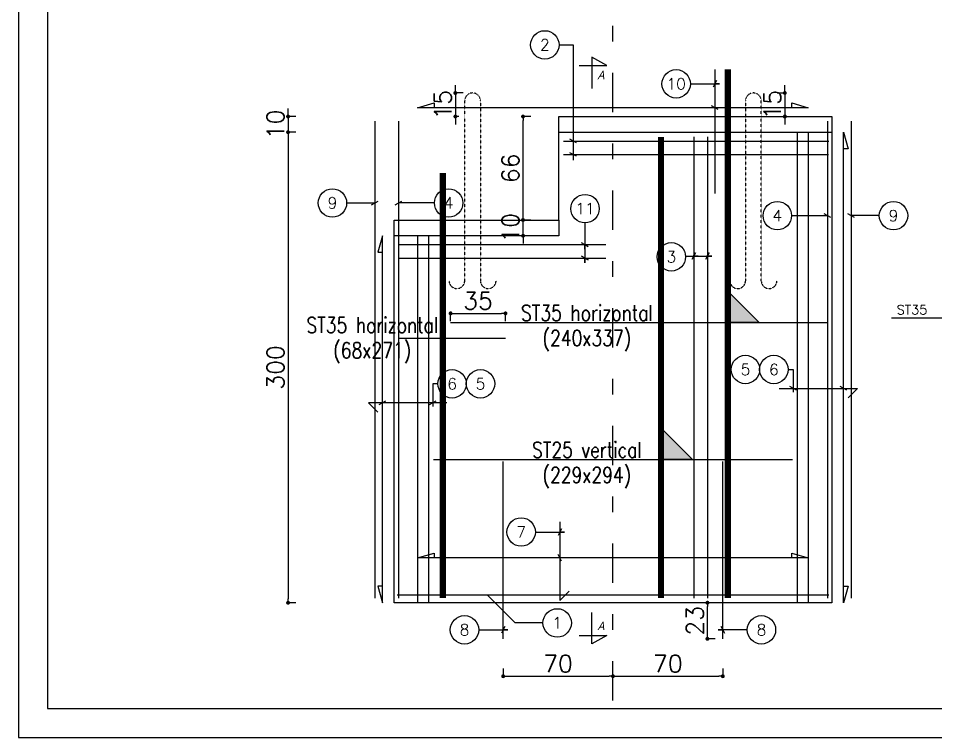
# Model space of a CAD drawing. Header units: millimetres. Extents: x -21776 to 63757, y -7870 to 8483.
# Drawn here: x 38540 to 39125, y -5309 to -4850 of the extents above; entities that cross this region are included whole.
import ezdxf
from ezdxf.enums import TextEntityAlignment as Align

# ---------------------------------------------------------------- set-up
doc = ezdxf.new("R2010")
doc.units = ezdxf.units.MM
doc.header["$PDMODE"] = 34
for name, pattern in [('CACHE', [9.525, 6.35, -3.175]), ('GrFeatureAxis', [0.85, 0.25, -0.2, 0.1, -0.2, 0.1]), ('HIDDEN2', [0.1875, 0.125, -0.0625])]:
    doc.linetypes.add(name, pattern=pattern)
for name, color, linetype in [('1', 7, 'Continuous'), ('COTATION', 1, 'Continuous'), ('GO-CARTOUCHE', 7, 'Continuous'), ('GO-COTATION', 1, 'Continuous'), ('GO-TEXTE', 9, 'Continuous'), ('GO-TEXTE-ACIER', 3, 'Continuous'), ('Grid', 7, 'Continuous'), ('K_FOT_M_Building_V.46', 7, 'Continuous'), ('préfa v', 2, 'Continuous'), ('STR_TS', 22, 'Continuous'), ('STR_TS_TXT', 7, 'Continuous'), ('STR_TXT', 102, 'Continuous'), ('STR_VOI-POT', 6, 'Continuous')]:
    doc.layers.add(name, color=color, linetype=linetype)
doc.styles.add('FIN', font='romans.shx')
doc.styles.add('Lucida', font='')
doc.styles.get("Standard").update_dxf_attribs({"font": 'romans.shx'})
doc.styles.add('TEXTE', font='romans.shx')
doc.styles.add('TEXTE TS', font='romans.shx', dxfattribs={"width": 0.7, "oblique": 15})
doc.styles.get('Lucida').set_extended_font_data('Lucida Sans', italic=True)
doc.dimstyles.new('COUPE-20', dxfattribs={"dimscale": 0.5, "dimtxt": 22, "dimasz": 5, "dimexe": 0.05, "dimexo": 0, "dimgap": 5, "dimtad": 1, "dimdsep": 46, "dimtxsty": 'Standard', "dimblk1": 'DOT', "dimblk2": 'DOT', "dimsah": 1, "dimcen": 0, "dimdle": 150, "dimclrd": 1, "dimclre": 1, "dimclrt": 7, "dimadec": 0, "dimazin": 0, "dimtfac": 1, "dimtix": 1, "dimtmove": 2, "dimatfit": 3, "dimldrblk": 'DOT', "dimfxl": 0, "dimtvp": 1, "dimtolj": 1, "dimtzin": 0, "dimarcsym": 0})

# ---------------------------------------------------------------- blocks, each defined once
blk = doc.blocks.new('_DOT')
at = {"color": 0, "linetype": 'ByBlock'}
blk.add_line((-0.5, 0), (-1, 0), dxfattribs=at)
at = {"color": 0, "linetype": 'ByBlock', "const_width": 0.5}
blk.add_lwpolyline([(-0.25, 0, 1), (0.25, 0, 1)], format="xyb", close=True, dxfattribs=at)
blk = doc.blocks.new('*D1960')
at = {"layer": 'DEFPOINTS', "color": 0}
for p in [(38884.65, -4913.03), (38712.13, -4923.03), (38884.65, -4923.03)]:
    blk.add_point(p, dxfattribs=at)
at = {"layer": 'STR_VOI-POT', "color": 1, "lineweight": -2}
for p, q in [((38712.13, -4910.53), (38712.13, -4908.03)), ((38717.13, -4913.03), (38712.11, -4913.03)), ((38712.13, -4913.03), (38712.13, -4923.03)), ((38717.13, -4923.03), (38712.11, -4923.03)), ((38712.13, -4925.53), (38712.13, -4928.03))]:
    blk.add_line(p, q, dxfattribs=at)
at = {"layer": 'STR_VOI-POT', "color": 1, "lineweight": -2, "xscale": 2.5, "yscale": 2.5, "zscale": 2.5}
for p, rotation in [((38712.13, -4913.03), 270), ((38712.13, -4923.03), 90)]:
    blk.add_blockref('_DOT', p, dxfattribs=dict(at, rotation=rotation))
at = {"layer": 'STR_VOI-POT', "color": 7, "insert": (38704.13, -4918.03), "char_height": 11, "attachment_point": 5, "rotation": 90}
blk.add_mtext('\\A1;10', dxfattribs=at)
blk = doc.blocks.new('*D1961')
at = {"layer": 'DEFPOINTS', "color": 0}
for p in [(38884.65, -4923.03), (38712.13, -5223.03), (38779.73, -5223.03)]:
    blk.add_point(p, dxfattribs=at)
at = {"layer": 'STR_VOI-POT', "color": 1, "lineweight": -2}
for p, q in [((38717.13, -4923.03), (38712.11, -4923.03)), ((38712.13, -4925.53), (38712.13, -5220.53)), ((38717.13, -5223.03), (38712.11, -5223.03))]:
    blk.add_line(p, q, dxfattribs=at)
at = {"layer": 'STR_VOI-POT', "color": 1, "lineweight": -2, "xscale": 2.5, "yscale": 2.5, "zscale": 2.5}
for p, rotation in [((38712.13, -4923.03), 90), ((38712.13, -5223.03), 270)]:
    blk.add_blockref('_DOT', p, dxfattribs=dict(at, rotation=rotation))
at = {"layer": 'STR_VOI-POT', "color": 7, "insert": (38704.13, -5073.03), "char_height": 11, "attachment_point": 5, "rotation": 90}
blk.add_mtext('\\A1;300', dxfattribs=at)
blk = doc.blocks.new('mrega')
at = {"layer": 'STR_TS_TXT', "style": 'TEXTE TS', "width": 0.8}
for tag, p in [('ST10', (14.48, 0)), ('DIM', (14.48, -16)), ('NOTE', (14.48, -32))]:
    blk.add_attdef(tag, text='', height=10, dxfattribs=at).set_placement(p, align=Align.CENTER)
blk = doc.blocks.new('A$C6F247267')
blk.add_hatch(color=256).paths.add_polyline_path([(0, -0.2), (-0.2, 0), (0, 0)])
blk.add_lwpolyline([(-0.2, 0), (0, 0), (0, -0.2), (-0.2, 0)])
blk = doc.blocks.new('*D1964')
at = {"layer": 'DEFPOINTS', "color": 0}
for p in [(38850.73, -5038.53), (38815.73, -5044.29), (38850.73, -5054.29)]:
    blk.add_point(p, dxfattribs=at)
at = {"layer": 'STR_VOI-POT', "color": 1, "lineweight": -2}
for p, q in [((38815.73, -5043.53), (38815.73, -5038.51)), ((38818.23, -5038.53), (38848.23, -5038.53)), ((38850.73, -5043.53), (38850.73, -5038.51))]:
    blk.add_line(p, q, dxfattribs=at)
at = {"layer": 'STR_VOI-POT', "color": 1, "lineweight": -2, "xscale": 2.5, "yscale": 2.5, "zscale": 2.5, "rotation": 180}
blk.add_blockref('_DOT', (38815.73, -5038.53), dxfattribs=at)
at = {"layer": 'STR_VOI-POT', "color": 1, "lineweight": -2, "xscale": 2.5, "yscale": 2.5, "zscale": 2.5}
blk.add_blockref('_DOT', (38850.73, -5038.53), dxfattribs=at)
at = {"layer": 'STR_VOI-POT', "color": 7, "insert": (38833.23, -5030.53), "char_height": 11, "attachment_point": 5}
blk.add_mtext('\\A1;35', dxfattribs=at)
blk = doc.blocks.new('*D1966')
at = {"layer": 'DEFPOINTS', "color": 0}
for p in [(38849.23, -5246.03), (38919.23, -5269.87), (38919.23, -5285.27)]:
    blk.add_point(p, dxfattribs=at)
at = {"layer": 'GO-COTATION', "color": 1, "lineweight": -2}
for p, q in [((38849.23, -5264.87), (38849.23, -5269.9)), ((38851.73, -5269.87), (38916.73, -5269.87)), ((38919.23, -5274.87), (38919.23, -5269.85))]:
    blk.add_line(p, q, dxfattribs=at)
at = {"layer": 'GO-COTATION', "color": 1, "lineweight": -2, "xscale": 2.5, "yscale": 2.5, "zscale": 2.5, "rotation": 180}
blk.add_blockref('_DOT', (38849.23, -5269.87), dxfattribs=at)
at = {"layer": 'GO-COTATION', "color": 1, "lineweight": -2, "xscale": 2.5, "yscale": 2.5, "zscale": 2.5}
blk.add_blockref('_DOT', (38919.23, -5269.87), dxfattribs=at)
at = {"layer": 'GO-COTATION', "color": 7, "insert": (38884.23, -5261.87), "char_height": 11, "attachment_point": 5}
blk.add_mtext('\\A1;70', dxfattribs=at)
blk = doc.blocks.new('*D1967')
at = {"layer": 'DEFPOINTS', "color": 0}
for p in [(38989.23, -5246.03), (38989.23, -5269.87), (38919.23, -5285.27)]:
    blk.add_point(p, dxfattribs=at)
at = {"layer": 'GO-COTATION', "color": 1, "lineweight": -2}
for p, q in [((38989.23, -5264.87), (38989.23, -5269.9)), ((38919.23, -5274.87), (38919.23, -5269.85)), ((38921.73, -5269.87), (38986.73, -5269.87))]:
    blk.add_line(p, q, dxfattribs=at)
at = {"layer": 'GO-COTATION', "color": 1, "lineweight": -2, "xscale": 2.5, "yscale": 2.5, "zscale": 2.5, "rotation": 180}
blk.add_blockref('_DOT', (38919.23, -5269.87), dxfattribs=at)
at = {"layer": 'GO-COTATION', "color": 1, "lineweight": -2, "xscale": 2.5, "yscale": 2.5, "zscale": 2.5}
blk.add_blockref('_DOT', (38989.23, -5269.87), dxfattribs=at)
at = {"layer": 'GO-COTATION', "color": 7, "insert": (38954.23, -5261.87), "char_height": 11, "attachment_point": 5}
blk.add_mtext('\\A1;70', dxfattribs=at)
blk = doc.blocks.new('*D1968')
at = {"layer": 'DEFPOINTS', "color": 0}
for p in [(39008.73, -4898.03), (39017.44, -4913.03), (39028.79, -4913.03)]:
    blk.add_point(p, dxfattribs=at)
at = {"layer": 'GO-COTATION', "color": 1, "lineweight": -2}
for p, q in [((39028.79, -4895.53), (39028.79, -4893.03)), ((39023.79, -4898.03), (39028.82, -4898.03)), ((39028.79, -4898.03), (39028.79, -4913.03)), ((39023.79, -4913.03), (39028.82, -4913.03)), ((39028.79, -4915.53), (39028.79, -4918.03))]:
    blk.add_line(p, q, dxfattribs=at)
at = {"layer": 'GO-COTATION', "color": 1, "lineweight": -2, "xscale": 2.5, "yscale": 2.5, "zscale": 2.5}
for p, rotation in [((39028.79, -4898.03), 270), ((39028.79, -4913.03), 90)]:
    blk.add_blockref('_DOT', p, dxfattribs=dict(at, rotation=rotation))
at = {"layer": 'GO-COTATION', "color": 7, "insert": (39020.79, -4905.53), "char_height": 11, "attachment_point": 5, "rotation": 90}
blk.add_mtext('\\A1;15', dxfattribs=at)
blk = doc.blocks.new('*D1969')
at = {"layer": 'DEFPOINTS', "color": 0}
for p in [(38829.73, -4898.03), (38818.76, -4913.03), (38821.03, -4913.03)]:
    blk.add_point(p, dxfattribs=at)
at = {"layer": 'GO-COTATION', "color": 1, "lineweight": -2}
for p, q in [((38818.76, -4895.53), (38818.76, -4893.03)), ((38823.76, -4898.03), (38818.74, -4898.03)), ((38818.76, -4898.03), (38818.76, -4913.03)), ((38821.03, -4913.03), (38818.74, -4913.03)), ((38818.76, -4915.53), (38818.76, -4918.03))]:
    blk.add_line(p, q, dxfattribs=at)
at = {"layer": 'GO-COTATION', "color": 1, "lineweight": -2, "xscale": 2.5, "yscale": 2.5, "zscale": 2.5}
for p, rotation in [((38818.76, -4898.03), 270), ((38818.76, -4913.03), 90)]:
    blk.add_blockref('_DOT', p, dxfattribs=dict(at, rotation=rotation))
at = {"layer": 'GO-COTATION', "color": 7, "insert": (38810.76, -4905.53), "char_height": 11, "attachment_point": 5, "rotation": 90}
blk.add_mtext('\\A1;15', dxfattribs=at)
blk = doc.blocks.new('*D1974')
at = {"layer": 'DEFPOINTS', "color": 0}
for p in [(38861.91, -4979.03), (38884.65, -4979.03), (38884.65, -4989.03)]:
    blk.add_point(p, dxfattribs=at)
at = {"layer": 'K_FOT_M_Building_V.46', "color": 1, "lineweight": -2}
for p, q in [((38861.91, -4976.53), (38861.91, -4974.03)), ((38866.91, -4979.03), (38861.89, -4979.03)), ((38861.91, -4989.03), (38861.91, -4979.03)), ((38866.91, -4989.03), (38861.89, -4989.03)), ((38861.91, -4991.53), (38861.91, -4994.03))]:
    blk.add_line(p, q, dxfattribs=at)
at = {"layer": 'K_FOT_M_Building_V.46', "color": 1, "lineweight": -2, "xscale": 2.5, "yscale": 2.5, "zscale": 2.5}
for p, rotation in [((38861.91, -4979.03), 270), ((38861.91, -4989.03), 90)]:
    blk.add_blockref('_DOT', p, dxfattribs=dict(at, rotation=rotation))
at = {"layer": 'K_FOT_M_Building_V.46', "color": 7, "insert": (38853.91, -4984.03), "char_height": 11, "attachment_point": 5, "rotation": 90}
blk.add_mtext('\\A1;10', dxfattribs=at)
blk = doc.blocks.new('*D1975')
at = {"layer": 'DEFPOINTS', "color": 0}
for p in [(38861.91, -4913.03), (38884.65, -4913.03), (38884.65, -4979.03)]:
    blk.add_point(p, dxfattribs=at)
at = {"layer": 'K_FOT_M_Building_V.46', "color": 1, "lineweight": -2}
for p, q in [((38866.91, -4913.03), (38861.89, -4913.03)), ((38861.91, -4976.53), (38861.91, -4915.53)), ((38866.91, -4979.03), (38861.89, -4979.03))]:
    blk.add_line(p, q, dxfattribs=at)
at = {"layer": 'K_FOT_M_Building_V.46', "color": 1, "lineweight": -2, "xscale": 2.5, "yscale": 2.5, "zscale": 2.5}
for p, rotation in [((38861.91, -4913.03), 90), ((38861.91, -4979.03), 270)]:
    blk.add_blockref('_DOT', p, dxfattribs=dict(at, rotation=rotation))
at = {"layer": 'K_FOT_M_Building_V.46', "color": 7, "insert": (38853.91, -4946.03), "char_height": 11, "attachment_point": 5, "rotation": 90}
blk.add_mtext('\\A1;66', dxfattribs=at)
blk = doc.blocks.new('*D2289')
at = {"layer": 'COTATION', "color": 1, "lineweight": -2}
for p, q in [((38984.43, -5223.03), (38979.41, -5223.03)), ((38979.43, -5243.53), (38979.43, -5225.53)), ((38984.43, -5246.03), (38979.41, -5246.03))]:
    blk.add_line(p, q, dxfattribs=at)
at = {"layer": 'DEFPOINTS', "color": 0}
for p in [(38979.43, -5223.03), (39058.73, -5223.03), (38989.23, -5246.03)]:
    blk.add_point(p, dxfattribs=at)
at = {"layer": 'COTATION', "color": 1, "lineweight": -2, "xscale": 2.5, "yscale": 2.5, "zscale": 2.5}
for p, rotation in [((38979.43, -5223.03), 90), ((38979.43, -5246.03), 270)]:
    blk.add_blockref('_DOT', p, dxfattribs=dict(at, rotation=rotation))
at = {"layer": 'COTATION', "color": 7, "insert": (38971.43, -5234.53), "char_height": 11, "attachment_point": 5, "rotation": 90}
blk.add_mtext('\\A1;23', dxfattribs=at)

msp = doc.modelspace()

# ---------------------------------------------------------------- linework, layer by layer
at = {"layer": '1', "color": 252, "linetype": 'HIDDEN2', "ltscale": 0.05}
for points in [[(38814.73969, -5017.71649, 1), (38824.73569, -5017.71649), (38824.73569, -4913.02724), (38824.73569, -4903.02524, -1), (38834.73169, -4903.02524), (38834.73169, -4913.02724), (38834.73169, -5017.71649, 1), (38844.72769, -5017.71649)], [(39023.72769, -5017.71649, -1), (39013.73169, -5017.71649), (39013.73169, -4913.02724), (39013.73169, -4903.02524, 1), (39003.73569, -4903.02524), (39003.73569, -4913.02724), (39003.73569, -5017.71649, -1), (38993.73969, -5017.71649)]]:
    msp.add_lwpolyline(points, format="xyb", dxfattribs=at)
at = {"layer": 'COTATION'}
for points in [[(38968.58759, -4892.22156), (38987.1766, -4892.22156), (38984.1766, -4892.22156), (38985.29792, -4890.10024), (38983.05528, -4894.34288)], [(39033.17605, -4907.40508), (39033.17605, -4904.40508), (39043.73369, -4907.40508), (38794.73369, -4907.40508), (38805.29134, -4904.40508), (38805.29134, -4907.40508)], [(38986.29792, -4908.5264), (38982.05528, -4906.28376)], [(39066.22429, -5212.46959), (39069.22429, -5212.46959), (39066.22429, -5223.02724), (39066.22429, -4923.02724), (39069.22429, -4933.58489), (39066.22429, -4933.58489)], [(38895.97014, -4929.82063), (38891.7275, -4927.57799)], [(38895.97014, -4938.38679), (38891.7275, -4936.14415)], [(38749.46167, -4968.14596), (38767.48684, -4968.14596)], [(38765.36552, -4969.26728), (38769.60816, -4967.02464)], [(38780.43103, -4969.26728), (38784.67367, -4967.02464)], [(38805.41823, -4968.14596), (38782.55235, -4968.14596)], [(39058.03636, -4977.36468), (39053.79372, -4975.12204)], [(39073.10186, -4977.36468), (39068.85922, -4975.12204)], [(38901.36899, -4980.85401), (38901.36899, -4997.69931), (38901.36899, -4994.69931), (38903.49031, -4995.82063), (38899.24767, -4993.57799)], [(39033.04916, -4976.24336), (39055.91504, -4976.24336)], [(39089.00572, -4976.24336), (39070.98054, -4976.24336)], [(38772.24309, -5212.46959), (38769.2431, -5212.46959), (38772.24309, -5223.02724), (38772.24309, -4989.02724), (38769.2431, -4999.58489), (38772.24309, -4999.58489)], [(38901.36899, -4989.42017), (38901.36899, -5006.26547), (38901.36899, -5003.26547), (38903.49031, -5004.38679), (38899.24767, -5002.14415)], [(38965.4885, -5002.03363), (38973.63191, -5002.03363), (38970.63191, -5002.03363), (38971.75323, -4999.91231), (38969.51059, -5004.15495)], [(38965.4885, -5002.03363), (38982.3338, -5002.03363), (38979.3338, -5002.03363), (38980.45512, -4999.91231), (38978.21248, -5004.15495)], [(39096.72653, -5041.48575), (39136.15612, -5041.48575), (39133.15612, -5041.48575), (39134.27744, -5039.36442), (39132.0348, -5043.60707)], [(39030.83947, -5074.32484), (39034.15888, -5074.32484), (39034.15888, -5088.812)], [(38807.62792, -5083.43941), (38804.30851, -5083.43941), (38804.30851, -5097.92657)], [(39036.2802, -5087.4835), (39032.03756, -5085.24086)], [(39068.34561, -5087.4835), (39064.10297, -5085.24086)], [(38770.12177, -5096.59807), (38774.36442, -5094.35543)], [(38802.18719, -5096.59807), (38806.42983, -5094.35543)], [(38869.75982, -5177.93751), (38888.34883, -5177.93751), (38885.34883, -5177.93751), (38886.47015, -5175.81619), (38884.22751, -5180.05883)], [(39033.17605, -5194.4673), (39033.17605, -5191.46731), (39043.73369, -5194.4673), (38794.73369, -5194.4673), (38805.29134, -5191.46731), (38805.29134, -5194.4673)], [(38886.47015, -5196.58862), (38884.22751, -5192.34598)], [(38874.62238, -5235.88967), (38856.91166, -5235.88967), (38839.04924, -5218.02724)], [(38833.64468, -5240.29344), (38852.23369, -5240.29344), (38849.23369, -5240.29344), (38850.35501, -5238.17212), (38848.11237, -5242.41476)], [(39004.82271, -5240.29344), (38986.23369, -5240.29344), (38989.23369, -5240.29344), (38988.11237, -5238.17212), (38990.35501, -5242.41476)]]:
    msp.add_lwpolyline(points, dxfattribs=at)
at = {"layer": 'GO-CARTOUCHE', "linetype": 'Continuous'}
for points in [[(39653.83304, -5309.04286), (39653.83304, -4521.54286), (38540.19669, -4521.54286), (38540.19669, -5309.04286)], [(39635.27429, -5290.48411), (39635.27429, -4540.10161), (38558.75544, -4540.10161), (38558.75544, -5290.48411)]]:
    msp.add_lwpolyline(points, close=True, dxfattribs=at)
at = {"layer": 'GO-COTATION'}
msp.add_lwpolyline([(38884.85056, -4867.3779), (38893.84882, -4867.3779), (38893.84882, -4940.83497)], dxfattribs=at)
at = {"layer": 'GO-TEXTE', "flags": 128}
for points in [[(38897.72689, -4880.44747), (38915.37463, -4880.44747), (38905.69658, -4875.16741), (38905.69658, -4895.08889)], [(38897.72689, -5243.97744), (38915.37463, -5243.97744), (38905.69658, -5249.2575), (38905.69658, -5229.33602)]]:
    msp.add_lwpolyline(points, dxfattribs=at)
at = {"layer": 'GO-TEXTE-ACIER'}
for centre in [(38875.7938, -4867.3779), (38959.53082, -4892.22156), (38740.40491, -4968.14596), (38814.44593, -4968.14596), (38901.44994, -4971.79761), (39023.99239, -4976.24336), (39098.06248, -4976.24336), (38956.47204, -5002.4845), (39003.66918, -5074.32484), (39021.78271, -5074.32484), (38816.68468, -5083.43941), (38834.79821, -5083.43941), (38860.70305, -5177.93751), (38883.67914, -5235.88967), (38824.58791, -5240.29344), (39013.87947, -5240.29344)]:
    msp.add_circle(centre, 9.05676, dxfattribs=at)
at = {"layer": 'Grid', "color": 4, "linetype": 'GrFeatureAxis', "lineweight": 25, "ltscale": 100}
msp.add_line((38919.23369, -5285.26586), (38919.23369, -4661.55005), dxfattribs=at)
at = {"layer": 'préfa v'}
for points in [[(38884.64605, -4913.02724), (39058.73369, -4913.02724), (39058.73369, -5223.02724), (38779.73369, -5223.02724), (38779.73369, -4979.02724)], [(38779.73369, -4979.02724), (38884.64605, -4979.02724), (38884.64605, -4913.02724)], [(38884.64605, -4923.02724), (39058.73369, -4923.02724)], [(39036.73369, -4923.02724), (39036.73369, -5223.02724)], [(39043.73369, -4923.02724), (39043.73369, -5223.02724)], [(38884.64605, -4979.02724), (38884.64605, -4989.02724), (38779.73369, -4989.02724)], [(38794.73369, -4989.02724), (38794.73369, -5223.02724)], [(38801.73369, -4989.02724), (38801.73369, -5223.02724)]]:
    msp.add_lwpolyline(points, dxfattribs=at)
at = {"layer": 'STR_TS', "linetype": 'CACHE', "ltscale": 2, "const_width": 4}
for points in [[(38992.37522, -5220.02724), (38992.37522, -4883.02724)], [(38810.77089, -5220.02724), (38810.77089, -4949.02724)]]:
    msp.add_lwpolyline(points, dxfattribs=at)
at = {"layer": 'STR_TS', "const_width": 4}
msp.add_lwpolyline([(38949.84369, -5220.02724), (38949.84369, -4926.02724)], dxfattribs=at)
at = {"layer": 'STR_TS', "color": 3}
for points in [[(38815.73369, -5044.29331), (39055.73369, -5044.29331)], [(38782.73369, -5054.29331), (38850.73369, -5054.29331)], [(38804.73369, -5131.60001), (39033.73369, -5131.60001)]]:
    msp.add_lwpolyline(points, dxfattribs=at)
at = {"layer": 'STR_VOI-POT'}
for points in [[(38984.1766, -4883.02724), (38984.1766, -4962.02724)], [(38767.48684, -4916.02724), (38767.48684, -5220.02724)], [(38782.55235, -4916.02724), (38782.55235, -5220.02724)], [(39055.91504, -4916.02724), (39055.91504, -5220.02724)], [(39070.98054, -4916.02724), (39070.98054, -5220.02724)], [(38887.64605, -4928.69931), (39056.73369, -4928.69931)], [(38970.80833, -4926.02724), (38970.80833, -5220.02724)], [(38979.51022, -4926.02724), (38979.51022, -5220.02724)], [(38887.64605, -4937.26547), (39056.59267, -4937.26547)], [(38782.73369, -4994.69931), (38914.64605, -4994.69931)], [(38782.73369, -5003.26547), (38914.64605, -5003.26547)], [(39025.07687, -5086.36218), (39075.07687, -5086.36218), (39069.09498, -5092.34407)], [(38813.39052, -5095.47675), (38763.39052, -5095.47675), (38769.3724, -5101.45864)], [(38849.23369, -5246.02724), (38849.23369, -5133.02724)], [(38989.23369, -5246.02724), (38989.23369, -5133.02724)], [(38885.34883, -5171.54697), (38885.34883, -5221.54697), (38891.33072, -5215.56508)], [(38781.73369, -5218.02724), (39056.73369, -5218.02724)]]:
    msp.add_lwpolyline(points, dxfattribs=at)

# ---------------------------------------------------------------- block references
at = {"layer": 'STR_TS', "xscale": 100, "yscale": 100, "zscale": 100, "rotation": 180}
for p in [(38992.37522, -5044.29331), (38949.84369, -5131.60001)]:
    msp.add_blockref('A$C6F247267', p, dxfattribs=at)
at = {"layer": 'STR_TS_TXT'}
for p, values in [((38888.14277, -5043.26694), {'ST10': 'ST35 horizontal', 'DIM': '(240x337)'}), ((38751.33758, -5051.0451), {'ST10': 'ST35 horizontal', 'DIM': '(68x271)'}), ((38888.14277, -5130.57364), {'ST10': 'ST25 vertical', 'DIM': '(229x294)'})]:
    msp.add_blockref('mrega', p, dxfattribs=at).add_auto_attribs(values)

# ---------------------------------------------------------------- texts
at = {"layer": 'GO-TEXTE', "linetype": 'Continuous', "style": 'Lucida'}
for rotation, p in [(0.00179755, (38909.31173, -4889.24023)), (359.99820245, (38909.31156, -5240.50468))]:
    msp.add_text('A', height=5.32, rotation=rotation, dxfattribs=at).set_placement(p)
at = {"layer": 'GO-TEXTE-ACIER', "style": 'TEXTE'}
for s, p in [('2', (38875.7938, -4867.3779)), ('10', (38959.53082, -4892.22156)), ('9', (38740.40491, -4968.14596)), ('4', (38814.47499, -4968.14596)), ('11', (38901.44994, -4971.79761)), ('4', (39023.99239, -4976.24336)), ('9', (39098.06248, -4976.24336)), ('3', (38956.47204, -5002.4845)), ('5', (39003.66918, -5074.32484)), ('6', (39021.78271, -5074.32484)), ('6', (38816.68468, -5083.43941)), ('5', (38834.79821, -5083.43941)), ('7', (38860.70305, -5177.93751)), ('1', (38883.67914, -5235.88967)), ('8', (38824.58791, -5240.29344)), ('8', (39013.87947, -5240.29344))]:
    msp.add_text(s, height=7.2, dxfattribs=at).set_placement(p, align=Align.MIDDLE_CENTER)
at = {"layer": 'STR_TXT', "style": 'FIN'}
msp.add_text('ST35', height=6, dxfattribs=at).set_placement((39109.84604, -5039.21289), align=Align.CENTER)

# ---------------------------------------------------------------- dimensions: what is measured, and where the dimension line sits
at = {"layer": 'COTATION'}
dim = msp.add_linear_dim(base=(38979.43315, -5223.02724), p1=(38989.23369, -5246.02724), p2=(39058.73369, -5223.02724), angle=90, dimstyle='COUPE-20', dxfattribs=at)
dim.commit()
dim.dimension.update_dxf_attribs({"geometry": '*D2289', "text_midpoint": (38971.43315, -5234.52724)})
at = {"layer": 'GO-COTATION'}
for base, p1, p2, picture, middle in [((38818.76156, -4913.02724), (38829.73369, -4898.02724), (38821.02858, -4913.02724), '*D1969', (38810.76156, -4905.52724)), ((39028.79233, -4913.02724), (39008.73369, -4898.02724), (39017.4388, -4913.02724), '*D1968', (39020.79233, -4905.52724))]:
    dim = msp.add_linear_dim(base=base, p1=p1, p2=p2, angle=90, dimstyle='COUPE-20', dxfattribs=at)
    dim.commit()
    dim.dimension.update_dxf_attribs({"geometry": picture, "text_midpoint": middle})
for base, p1, p2, picture, middle in [((38919.23369, -5269.87477), (38849.23369, -5246.02724), (38919.23369, -5285.26586), '*D1966', (38884.23369, -5261.87477)), ((38989.23369, -5269.87477), (38919.23369, -5285.26586), (38989.23369, -5246.02724), '*D1967', (38954.23369, -5261.87477))]:
    dim = msp.add_linear_dim(base=base, p1=p1, p2=p2, dimstyle='COUPE-20', dxfattribs=at)
    dim.commit()
    dim.dimension.update_dxf_attribs({"geometry": picture, "text_midpoint": middle})
at = {"layer": 'K_FOT_M_Building_V.46'}
for base, p1, p2, picture, middle in [((38861.91449, -4913.02724), (38884.64605, -4979.02724), (38884.64605, -4913.02724), '*D1975', (38853.91449, -4946.02724)), ((38861.91449, -4979.02724), (38884.64605, -4989.02724), (38884.64605, -4979.02724), '*D1974', (38853.91449, -4984.02724))]:
    dim = msp.add_linear_dim(base=base, p1=p1, p2=p2, angle=90, dimstyle='COUPE-20', dxfattribs=at)
    dim.commit()
    dim.dimension.update_dxf_attribs({"geometry": picture, "text_midpoint": middle})
at = {"layer": 'STR_VOI-POT'}
for base, p1, p2, picture, middle in [((38712.13456, -4923.02724), (38884.64605, -4913.02724), (38884.64605, -4923.02724), '*D1960', (38704.13456, -4918.02724)), ((38712.13456, -5223.02724), (38884.64605, -4923.02724), (38779.73369, -5223.02724), '*D1961', (38704.13456, -5073.02724))]:
    dim = msp.add_linear_dim(base=base, p1=p1, p2=p2, angle=90, dimstyle='COUPE-20', dxfattribs=at)
    dim.commit()
    dim.dimension.update_dxf_attribs({"geometry": picture, "text_midpoint": middle})
dim = msp.add_linear_dim(base=(38850.73369, -5038.53302), p1=(38815.73369, -5044.29331), p2=(38850.73369, -5054.29331), dimstyle='COUPE-20', dxfattribs=at)
dim.commit()
dim.dimension.update_dxf_attribs({"geometry": '*D1964', "text_midpoint": (38833.23369, -5030.53302)})

doc.saveas('drawing.dxf')
